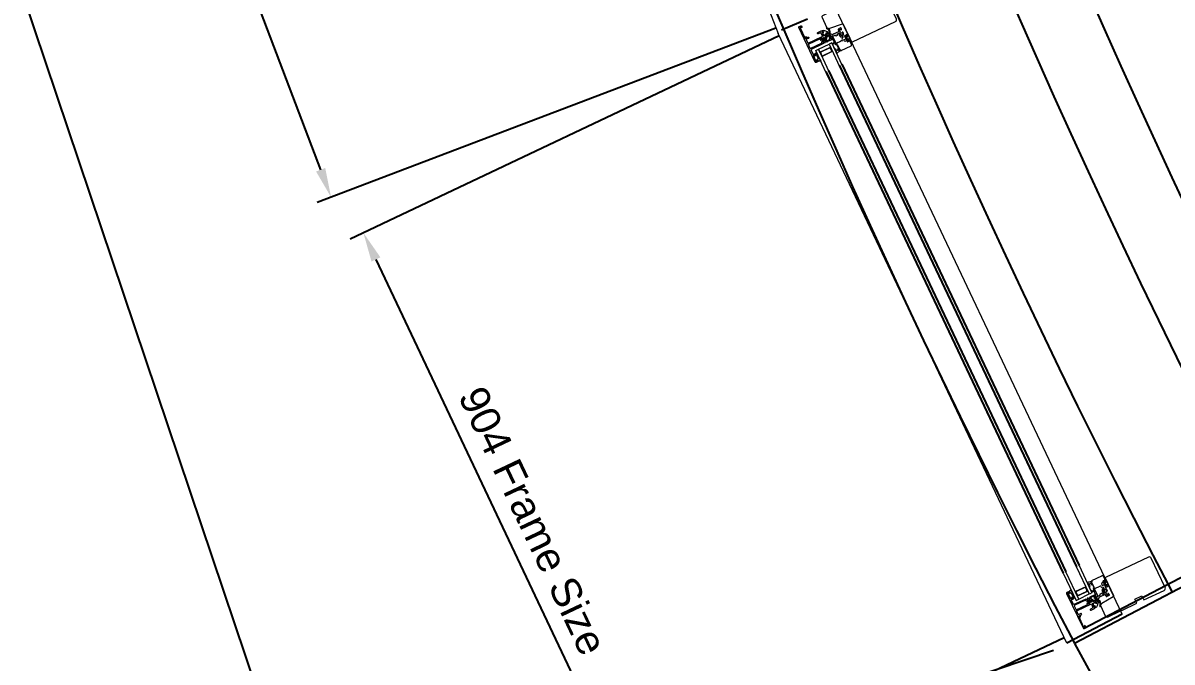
# Model space of a CAD drawing. Header units: inches. Extents: x 19267 to 40087, y 4081 to 15521.
# Drawn here: x 21843 to 23405, y 10945 to 11814 of the extents above; entities that cross this region are included whole.
import ezdxf

# ---------------------------------------------------------------- set-up
doc = ezdxf.new("R2010")
doc.units = ezdxf.units.IN
doc.header["$MEASUREMENT"] = 0
doc.linetypes.add('CENTERLINE', pattern=[30, 12, -1.5, 3, -1.5, 12])
doc.layers.get('DEFPOINTS').update_dxf_attribs({"color": 251})
doc.layers.add('20-TEXT', color=3, linetype='Continuous')
doc.layers.add('DWG', color=7, linetype='Continuous')
doc.layers.add('NEW_GF', color=7, linetype='Continuous', true_color=0xffffff)
for name, color, linetype, lineweight in [('VELFAC_ALU', 4, 'Continuous', 0), ('VELFAC_COMPOSITE', 4, 'Continuous', 0), ('VELFAC_GASKET', 5, 'Continuous', 0), ('VELFAC_GLAZING', 5, 'Continuous', 0), ('VELFAC_GLAZING_BEAD', 5, 'Continuous', 0), ('VELFAC_WOOD', 2, 'Continuous', 0)]:
    doc.layers.add(name, color=color, linetype=linetype, lineweight=lineweight)
doc.styles.get("Standard").update_dxf_attribs({"font": 'arial.ttf'})
doc.dimstyles.new('20-TEXT', dxfattribs={"dimscale": 20, "dimtxt": 2, "dimasz": 2, "dimexe": 1, "dimexo": 1.5, "dimgap": 1, "dimtad": 1, "dimdec": 0, "dimzin": 0, "dimdsep": 46, "dimtxsty": 'Standard', "dimcen": 0.09, "dimadec": 4, "dimazin": 0, "dimtfac": 1, "dimtdec": 0, "dimtofl": 0, "dimtmove": 0, "dimatfit": 3, "dimfxl": 1, "dimtolj": 1, "dimtzin": 0, "dimarcsym": 0})

# ---------------------------------------------------------------- blocks, each defined once
blk = doc.blocks.new('*D33')
at = {"layer": '20-TEXT', "color": 0, "lineweight": -2, "transparency": 16777216}
for p, q in [((22075.4, 14429.8), (21068.3, 14090.6)), ((22242.6, 10666.4), (21100, 14059.1)), ((23243.6, 10961.3), (22236.4, 10622.1))]:
    blk.add_line(p, q, dxfattribs=at)
at = {"layer": '20-TEXT', "color": 0, "transparency": 16777216}
for points in [[(21106.3, 14061.2), (21093.7, 14056.9), (21087.3, 14097)], [(22248.9, 10668.5), (22236.3, 10664.2), (22255.4, 10628.5)]]:
    blk.add_solid(points, dxfattribs=at)
at = {"layer": 'DEFPOINTS', "color": 0, "transparency": 16777216}
for p in [(22103.9, 14439.3), (21087.3, 14097), (23272, 10970.8)]:
    blk.add_point(p, dxfattribs=at)
at = {"layer": '20-TEXT', "color": 0, "transparency": 16777216, "insert": (21715.1, 12377.5), "char_height": 40, "attachment_point": 5, "rotation": 288.6124}
blk.add_mtext('\\A1;3660 Structural Opening', dxfattribs=at)
blk = doc.blocks.new('*D30')
at = {"layer": '20-TEXT', "color": 0, "lineweight": -2, "transparency": 16777216}
for p, q in [((22544.9, 12651.3), (21921.9, 12414.1)), ((21954.8, 12383.9), (22247.6, 11614.5)), ((22866.2, 11807.1), (22243.1, 11570))]:
    blk.add_line(p, q, dxfattribs=at)
at = {"layer": '20-TEXT', "color": 0, "transparency": 16777216}
for points in [[(21961, 12386.2), (21948.6, 12381.5), (21940.6, 12421.3)], [(22253.8, 11616.9), (22241.4, 11612.1), (22261.8, 11577.1)]]:
    blk.add_solid(points, dxfattribs=at)
at = {"layer": 'DEFPOINTS', "color": 0, "transparency": 16777216}
for p in [(22572.9, 12661.9), (22894.2, 11817.8), (22261.8, 11577.1)]:
    blk.add_point(p, dxfattribs=at)
at = {"layer": '20-TEXT', "color": 0, "transparency": 16777216, "insert": (22139.2, 12013.7), "char_height": 40, "attachment_point": 5, "rotation": 290.8353}
blk.add_mtext('\\A1;904 Frame Size', dxfattribs=at)
blk = doc.blocks.new('*D31')
at = {"layer": '20-TEXT', "color": 0, "lineweight": -2, "transparency": 16777216}
for p, q in [((22870.8, 11796.3), (22287.6, 11520.3)), ((22322.8, 11492.7), (22675.6, 10747.1)), ((23257.9, 10978.4), (22674.7, 10702.4))]:
    blk.add_line(p, q, dxfattribs=at)
at = {"layer": '20-TEXT', "color": 0, "transparency": 16777216}
for points in [[(22328.8, 11495.5), (22316.7, 11489.8), (22305.7, 11528.8)], [(22681.7, 10750), (22669.6, 10744.3), (22692.8, 10711)]]:
    blk.add_solid(points, dxfattribs=at)
at = {"layer": 'DEFPOINTS', "color": 0, "transparency": 16777216}
for p in [(22897.9, 11809.1), (23285, 10991.3), (22692.8, 10711)]:
    blk.add_point(p, dxfattribs=at)
at = {"layer": '20-TEXT', "color": 0, "transparency": 16777216, "insert": (22536, 11137.3), "char_height": 40, "attachment_point": 5, "rotation": 295.3283}
blk.add_mtext('\\A1;904 Frame Size', dxfattribs=at)

msp = doc.modelspace()

# ---------------------------------------------------------------- hatches: boundary and pattern name
at = {"layer": 'VELFAC_COMPOSITE'}
h = msp.add_hatch(color=8, dxfattribs=at)
h.paths.add_polyline_path([(22936.2, 11788.6, -0.520567), (22934.1, 11789.8), (22934.1, 11790.2, 0.520567), (22933.2, 11790.6), (22931.6, 11789.9, -0.131652), (22931.5, 11789.9), (22931.1, 11789.9, -0.414214), (22930.8, 11790.2), (22930.9, 11791.1, -0.414214), (22931.2, 11791.4), (22931.4, 11791.4, 1.69614), (22931.5, 11792.4), (22931.3, 11792.4, -0.414214), (22931, 11792.8), (22931.1, 11793.6, -0.414214), (22931.4, 11793.9), (22931.8, 11793.9, -0.131652), (22931.9, 11793.8), (22933.4, 11792.8, 0.57735), (22934.2, 11793.2), (22934.3, 11794.9, -0.267949), (22935.4, 11796.6), (22936.3, 11797, 0.267949), (22936.5, 11797.3, -0.267949), (22936.7, 11797.5), (22939.9, 11799, -0.176327), (22940.6, 11799.1), (22942.8, 11798.5, 0.176327), (22944.2, 11798.6), (22951.6, 11802.1, 0.414214), (22951.8, 11802.8), (22950.8, 11805, -0.414214), (22951, 11805.7), (22954.2, 11807.2, -0.414214), (22954.8, 11807), (22955.5, 11805.5, -0.342001), (22955.3, 11804.3, -0.490311), (22954.9, 11804.4), (22954.6, 11805.2, 0.414214), (22953.9, 11805.4), (22953, 11805, 0.414214), (22952.7, 11804.3), (22954.2, 11801.4, 0.198912), (22954.7, 11800.8), (22956.3, 11800.3, 0.668179), (22956.7, 11800.7), (22956.4, 11801.3, -0.490311), (22956.5, 11801.6, -0.342001), (22957.6, 11801), (22958.3, 11799.6, -0.414214), (22958.1, 11798.9), (22955.3, 11797.6, -0.198912), (22954.5, 11797.5), (22953.7, 11797.8, -0.198912), (22953.6, 11797.9), (22953.5, 11798.1, -0.414214), (22953.6, 11798.4), (22954.4, 11798.8, 0.668179), (22954.4, 11799.4), (22953.4, 11799.7, -0.148291), (22952.9, 11800.1, 0.357756), (22952.3, 11800.2), (22950, 11799.2, 0.414214), (22949.9, 11798.8), (22950.2, 11797.9, -0.414214), (22950.1, 11797.5), (22948.1, 11796.6, -0.349216), (22947.7, 11796.7), (22947, 11797.5, 0.349216), (22946.7, 11797.6), (22940.7, 11794.7, 0.414214), (22940.2, 11793.4), (22940.5, 11792.8, 0.414214), (22941.2, 11792.5), (22942.5, 11793.2, -0.414214), (22943.2, 11793), (22943.3, 11792.7, -0.414214), (22942.9, 11791.7)])
h.paths.add_polyline_path([(22939.3, 11792.5), (22939.1, 11792.9, -0.414214), (22940.1, 11795.9), (22940.7, 11796.1, 1), (22940.1, 11797.4), (22936.4, 11795.6, 0.267949), (22935.5, 11794.4), (22935.2, 11791), (22935.3, 11790.5, 0.520567), (22936.3, 11790), (22938.8, 11791.1, 0.414214)], flags=16)
h = msp.add_hatch(color=8, dxfattribs=at)
h.paths.add_polyline_path([(23293.4, 11034, 0.520567), (23293, 11031.5), (23293.3, 11031.3, -0.520567), (23293.1, 11030.3), (23291.5, 11029.5, 0.131652), (23291.4, 11029.4), (23291.2, 11029.1, 0.414214), (23291.2, 11028.7), (23292, 11028.2, 0.414214), (23292.4, 11028.3), (23292.5, 11028.4, -1.69614), (23293.3, 11027.8), (23293.3, 11027.7, 0.414214), (23293.3, 11027.3), (23294.1, 11026.8, 0.414214), (23294.5, 11026.8), (23294.7, 11027.1, 0.131652), (23294.7, 11027.3), (23294.9, 11029, -0.57735), (23295.7, 11029.4), (23297.1, 11028.4, 0.267949), (23299.1, 11028.3), (23300, 11028.7, -0.267949), (23300.3, 11028.7, 0.267949), (23300.6, 11028.6), (23303.8, 11030.2, 0.176327), (23304.3, 11030.6), (23305.3, 11032.8, -0.176327), (23306.2, 11033.7), (23313.6, 11037.2, -0.414214), (23314.3, 11037), (23315.3, 11034.7, 0.414214), (23316, 11034.5), (23319.2, 11036, 0.414214), (23319.4, 11036.7), (23318.7, 11038.1, 0.342001), (23317.6, 11038.7, 0.490311), (23317.5, 11038.4), (23317.9, 11037.6, -0.414214), (23317.6, 11036.9), (23316.7, 11036.5, -0.414214), (23316.1, 11036.7), (23314.7, 11039.7, -0.198912), (23314.6, 11040.5), (23315.2, 11042.1, -0.668179), (23315.7, 11042.1), (23316, 11041.5, 0.490311), (23316.3, 11041.4, 0.342001), (23316.6, 11042.6), (23315.9, 11044.1, 0.414214), (23315.2, 11044.3), (23312.4, 11043, 0.198912), (23311.9, 11042.4), (23311.6, 11041.6, 0.198912), (23311.6, 11041.4), (23311.7, 11041.2, 0.414214), (23312, 11041.1), (23312.9, 11041.5, -0.668179), (23313.3, 11041.1), (23312.9, 11040.1, 0.148291), (23312.9, 11039.5, -0.357756), (23312.6, 11039), (23310.3, 11037.9, -0.414214), (23309.9, 11038), (23309.5, 11038.8, 0.414214), (23309.1, 11039), (23307.1, 11038, 0.349216), (23306.9, 11037.7), (23307.1, 11036.6, -0.349216), (23307, 11036.3), (23301, 11033.5, -0.414214), (23299.7, 11034), (23299.4, 11034.6, -0.414214), (23299.6, 11035.3), (23301, 11035.9, 0.414214), (23301.2, 11036.6), (23301.1, 11036.8, 0.414214), (23300.1, 11037.1)])
h.paths.add_polyline_path([(23298.3, 11033.8), (23298.6, 11033.4, 0.414214), (23301.5, 11032.3), (23302.1, 11032.6, -1), (23302.7, 11031.3), (23299, 11029.6, -0.267949), (23297.5, 11029.7), (23294.7, 11031.6), (23294.3, 11032, -0.520567), (23294.5, 11033.1), (23297, 11034.3, -0.414214)], flags=16)

# ---------------------------------------------------------------- linework, layer by layer
at = {"color": 1, "linetype": 'CENTERLINE', "ltscale": 15}
for p, q in [((25827.7, 13063.2), (22874, 11804.1)), ((25827.7, 12317.7), (23284.2, 10990.8))]:
    msp.add_line(p, q, dxfattribs=at)
at = {"color": 4}
for p, q in [((23626, 11156), (23272, 10970.8)), ((23337, 11010.5), (23261.7, 10971.1))]:
    msp.add_line(p, q, dxfattribs=at)
at = {"color": 1, "ltscale": 30}
for centre, radius, start, end in [((33681.2, 16406.8), 11343.6, 189.6455, 207.5734), ((33655.9, 16397.9), 11416.8, 189.62284, 207.59324), ((33656.6, 16398.1), 11567.6, 189.62305, 207.59259), ((33644.9, 16395.2), 11705.5, 189.61836, 207.60653)]:
    msp.add_arc(centre, radius, start, end, dxfattribs=at)
at = {"layer": 'DWG', "ltscale": 5}
for p, q in [((22934.1, 11747.9), (23256.7, 11066.4)), ((22937.7, 11749.6), (23260.3, 11068.1)), ((22952.2, 11756.5), (23274.7, 11074.9)), ((22955.8, 11758.2), (23278.4, 11076.6))]:
    msp.add_line(p, q, dxfattribs=at)
at = {"layer": 'NEW_GF', "color": 4, "linetype": 'Continuous', "ltscale": 100}
msp.add_arc((32626.1, 16034.4), 10636.6, 208.42792, 214.29685, dxfattribs=at)
at = {"layer": 'VELFAC_ALU'}
for p, q in [((22543, 12656.3), (22869.3, 11799.6)), ((23337, 11010.5), (22947.6, 11833)), ((23261.7, 10971.1), (22869.3, 11799.6))]:
    msp.add_line(p, q, dxfattribs=at)
for points in [[(22930.2, 11785.7), (22914.3, 11778.1, 0.414214), (22914, 11777.5), (22916.8, 11771.6, 0.414214), (22917.5, 11771.4), (22919, 11772.1, -0.414214), (22919.4, 11771.9), (22919.9, 11770.8, -0.341999), (22919.7, 11769.6, -0.490314), (22919.3, 11769.7), (22919, 11770.5, 0.414214), (22918.7, 11770.6), (22917.5, 11770, 0.414214), (22917.3, 11769.4), (22920.7, 11762.1, 0.414214), (22921.4, 11761.9), (22922.6, 11762.4, 0.414214), (22922.7, 11762.7), (22922.3, 11763.5, -0.490314), (22922.4, 11763.8, -0.341999), (22923.5, 11763.2), (22924.1, 11762.1, -0.414214), (22923.9, 11761.7), (22921, 11760.3, -0.414214), (22919.7, 11760.8), (22897.4, 11807.8, -0.414214), (22897.9, 11809.1), (22900.2, 11810.2, -0.414214), (22900.8, 11810), (22901.5, 11808.6, -0.341999), (22901.2, 11807.4, -0.490314), (22900.9, 11807.5), (22900.2, 11808.9, 0.414214), (22900, 11809), (22899, 11808.5, 0.414214), (22898.9, 11808.3), (22906.1, 11793.1, 0.414214), (22906.3, 11793), (22907.3, 11793.5, 0.414214), (22907.4, 11793.7), (22906.8, 11795.1, -0.490314), (22906.9, 11795.4, -0.341999), (22908, 11794.9), (22908.2, 11794.4, 0.414214), (22908.9, 11794.2), (22909.9, 11794.7, -1), (22910.6, 11793.1), (22907.7, 11791.8, 0.414214), (22907.5, 11791.1), (22909.5, 11786.8, 0.414214), (22910.1, 11786.6), (22929.3, 11795.7, 0.414214), (22929.5, 11796.3), (22927.5, 11800.6, 0.414214), (22926.9, 11800.8), (22923.9, 11799.4, -1), (22923.2, 11801), (22927.8, 11803.1, -0.198912), (22927.9, 11803.1), (22930.1, 11802.4, -0.341999), (22930.8, 11801.3, -0.490314), (22930.5, 11801.2), (22929.3, 11801.6, 0.668179), (22929.1, 11801.3), (22931.2, 11796.8, 0.414214), (22931.5, 11796.7), (22936, 11798.8, 0.668179), (22936, 11799.2), (22934.7, 11799.7, -0.490314), (22934.6, 11800, -0.341999), (22935.7, 11800.4), (22938.6, 11799.3, -0.668179), (22938.6, 11798.4), (22934.3, 11796.4, 0.267949), (22933.8, 11795.6), (22933.6, 11793.1, -0.57735), (22933.2, 11792.9), (22931.6, 11794.1, 0.57735), (22931.1, 11793.9), (22930.8, 11789.5, 0.760346), (22931.3, 11789.3, -0.171785), (22931.4, 11789.4), (22933, 11789.8, 0.267949), (22933.1, 11789.9, -0.957292), (22933.5, 11789.8), (22933, 11786.9, -0.493145), (22932.7, 11786.7), (22931.9, 11787.1, -0.315299), (22931.8, 11787.3), (22931.8, 11787.4, 0.414214), (22931.6, 11787.6), (22930.6, 11787.7), (22930.5, 11786.1, -0.267949)], [(22910.7, 11785), (22926.1, 11792.3, -0.414214), (22926.3, 11792.2), (22927, 11790.8, 0.414214), (22927.4, 11790.7), (22927.5, 11790.7, 0.267949), (22927.7, 11791), (22927.8, 11792.9, -0.267949), (22928, 11793.2), (22929.1, 11793.7, -0.57735), (22929.4, 11793.5), (22929, 11788.5, -0.267949), (22928.9, 11788.4), (22928.5, 11788.2, 0.414214), (22928.4, 11787.8), (22928.8, 11786.9, -0.414214), (22928.7, 11786.6), (22913.3, 11779.4, -0.414214), (22913.1, 11779.5), (22910.6, 11784.7, -0.414214)], [(23287.3, 11031.1), (23271.4, 11023.6, -0.414214), (23270.7, 11023.8), (23268, 11029.7, -0.414214), (23268.2, 11030.3), (23269.7, 11031.1, 0.414214), (23269.9, 11031.5), (23269.3, 11032.6, 0.341999), (23268.3, 11033.1, 0.490314), (23268.1, 11032.8), (23268.5, 11032.1, -0.414214), (23268.4, 11031.8), (23267.2, 11031.3, -0.414214), (23266.5, 11031.5), (23263.1, 11038.7, -0.414214), (23263.4, 11039.4), (23264.5, 11039.9, -0.414214), (23264.8, 11039.9), (23265.2, 11039.1, 0.490314), (23265.5, 11039, 0.341999), (23265.7, 11040.2), (23265.2, 11041.3, 0.414214), (23264.8, 11041.5), (23261.9, 11040.1, 0.414214), (23261.4, 11038.8), (23283.7, 10991.8, 0.414214), (23285, 10991.3), (23287.3, 10992.4, 0.414214), (23287.5, 10993), (23286.9, 10994.4, 0.341999), (23285.8, 10994.9, 0.490314), (23285.6, 10994.7), (23286.3, 10993.2, -0.414214), (23286.2, 10993), (23285.2, 10992.5, -0.414214), (23285, 10992.6), (23277.8, 11007.8, -0.414214), (23277.9, 11008), (23278.9, 11008.5, -0.414214), (23279.1, 11008.4), (23279.8, 11007, 0.490314), (23280.1, 11006.9, 0.341999), (23280.4, 11008.1), (23280.2, 11008.6, -0.414214), (23280.4, 11009.2), (23281.4, 11009.7, 1), (23280.7, 11011.3), (23277.8, 11009.9, -0.414214), (23277.1, 11010.1), (23275.1, 11014.4, -0.414214), (23275.3, 11015), (23294.5, 11024.1, -0.414214), (23295.2, 11023.9), (23297.2, 11019.6, -0.414214), (23296.9, 11018.9), (23294, 11017.5, 1), (23294.7, 11016), (23299.3, 11018.2, 0.198912), (23299.4, 11018.3), (23300.2, 11020.5, 0.341999), (23299.8, 11021.7, 0.490314), (23299.5, 11021.6), (23299.1, 11020.3, -0.668179), (23298.7, 11020.3), (23296.6, 11024.8, -0.414214), (23296.7, 11025.1), (23301.2, 11027.3, -0.668179), (23301.5, 11027), (23301, 11025.7, 0.490314), (23301.2, 11025.4, 0.341999), (23302.2, 11026.1), (23303.2, 11028.9, 0.668179), (23302.5, 11029.5), (23298.2, 11027.5, -0.267949), (23297.2, 11027.6), (23295.2, 11029, 0.57735), (23294.9, 11028.9), (23294.7, 11026.9, -0.57735), (23294.2, 11026.6), (23290.6, 11029.1, -0.760346), (23290.8, 11029.7, 0.171785), (23290.9, 11029.7), (23292.3, 11030.7, -0.267949), (23292.5, 11030.7, 0.957292), (23292.6, 11031), (23290, 11032.5, 0.493145), (23289.7, 11032.4), (23289.5, 11031.5, 0.315299), (23289.6, 11031.3), (23289.7, 11031.3, -0.414214), (23289.7, 11031), (23289.1, 11030.2), (23287.8, 11031.1, 0.267949)], [(23274.4, 11016.5), (23289.8, 11023.7, 0.414214), (23289.9, 11024), (23289.3, 11025.4, -0.414214), (23289.4, 11025.8), (23289.5, 11025.8, -0.267949), (23289.8, 11025.8), (23291.4, 11024.7, 0.267949), (23291.7, 11024.7), (23292.8, 11025.2, 0.57735), (23292.9, 11025.5), (23288.8, 11028.4, 0.267949), (23288.6, 11028.4), (23288.2, 11028.2, -0.414214), (23287.8, 11028.4), (23287.4, 11029.3, 0.414214), (23287.1, 11029.4), (23271.8, 11022.1, 0.414214), (23271.7, 11021.8), (23274.2, 11016.6, 0.414214)]]:
    msp.add_lwpolyline(points, format="xyb", close=True, dxfattribs=at)
at = {"layer": 'VELFAC_COMPOSITE'}
for p, q in [((22954.2, 11807.2), (22951, 11805.7)), ((22955.5, 11805.5), (22954.8, 11807)), ((22930.9, 11791.1), (22930.8, 11790.2)), ((22931.1, 11793.6), (22931, 11792.8)), ((22931.4, 11791.4), (22931.2, 11791.4)), ((22931.3, 11792.4), (22931.5, 11792.4)), ((22931.8, 11793.9), (22931.4, 11793.9)), ((22931.6, 11789.9), (22933.2, 11790.6)), ((22933.4, 11792.8), (22931.9, 11793.8)), ((22934.1, 11790.2), (22934.1, 11789.8)), ((22934.3, 11794.9), (22934.2, 11793.2)), ((22935.2, 11791), (22935.5, 11794.4)), ((22935.3, 11790.5), (22935.2, 11791)), ((22936.3, 11797), (22935.4, 11796.6)), ((22936.2, 11788.6), (22942.9, 11791.7)), ((22938.8, 11791.1), (22936.3, 11790)), ((22936.4, 11795.6), (22940.1, 11797.4)), ((22939.9, 11799), (22936.7, 11797.5)), ((22939.1, 11792.9), (22939.3, 11792.5)), ((22940.7, 11796.1), (22940.1, 11795.9)), ((22940.5, 11792.8), (22940.2, 11793.4)), ((22942.8, 11798.5), (22940.6, 11799.1)), ((22940.7, 11794.7), (22946.7, 11797.6)), ((22942.5, 11793.2), (22941.2, 11792.5)), ((22943.3, 11792.7), (22943.2, 11793)), ((22951.6, 11802.1), (22944.2, 11798.6)), ((22947, 11797.5), (22947.7, 11796.7)), ((22948.1, 11796.6), (22950.1, 11797.5)), ((22950.2, 11797.9), (22949.9, 11798.8)), ((22950, 11799.2), (22952.3, 11800.2)), ((22950.8, 11805), (22951.8, 11802.8)), ((22954.2, 11801.4), (22952.7, 11804.3)), ((22953, 11805), (22953.9, 11805.4)), ((22953.4, 11799.7), (22954.4, 11799.4)), ((22953.5, 11798.1), (22953.6, 11797.9)), ((22954.4, 11798.8), (22953.6, 11798.4)), ((22953.7, 11797.8), (22954.5, 11797.5)), ((22954.6, 11805.2), (22954.9, 11804.4)), ((22956.3, 11800.3), (22954.7, 11800.8)), ((22955.3, 11797.6), (22958.1, 11798.9)), ((22956.4, 11801.3), (22956.7, 11800.7)), ((22958.3, 11799.6), (22957.6, 11801)), ((22931.1, 11789.9), (22931.5, 11789.9)), ((23311.6, 11041.6), (23311.9, 11042.4)), ((23311.7, 11041.2), (23311.6, 11041.4)), ((23312.9, 11041.5), (23312, 11041.1)), ((23312.4, 11043), (23315.2, 11044.3)), ((23312.9, 11040.1), (23313.3, 11041.1)), ((23315.2, 11042.1), (23314.6, 11040.5)), ((23316, 11041.5), (23315.7, 11042.1)), ((23315.9, 11044.1), (23316.6, 11042.6)), ((23291.2, 11029.1), (23291.4, 11029.4)), ((23292, 11028.2), (23291.2, 11028.7)), ((23291.5, 11029.5), (23293.1, 11030.3)), ((23292.5, 11028.4), (23292.4, 11028.3)), ((23293.3, 11031.3), (23293, 11031.5)), ((23293.3, 11027.7), (23293.3, 11027.8)), ((23294.1, 11026.8), (23293.3, 11027.3)), ((23293.4, 11034), (23300.1, 11037.1)), ((23294.3, 11032), (23294.7, 11031.6)), ((23297, 11034.3), (23294.5, 11033.1)), ((23294.7, 11027.1), (23294.5, 11026.8)), ((23294.7, 11031.6), (23297.5, 11029.7)), ((23294.9, 11029), (23294.7, 11027.3)), ((23297.1, 11028.4), (23295.7, 11029.4)), ((23298.6, 11033.4), (23298.3, 11033.8)), ((23299, 11029.6), (23302.7, 11031.3)), ((23300, 11028.7), (23299.1, 11028.3)), ((23299.4, 11034.6), (23299.7, 11034)), ((23301, 11035.9), (23299.6, 11035.3)), ((23303.8, 11030.2), (23300.6, 11028.6)), ((23301, 11033.5), (23307, 11036.3)), ((23301.1, 11036.8), (23301.2, 11036.6)), ((23302.1, 11032.6), (23301.5, 11032.3)), ((23305.3, 11032.8), (23304.3, 11030.6)), ((23313.6, 11037.2), (23306.2, 11033.7)), ((23307.1, 11036.6), (23306.9, 11037.7)), ((23307.1, 11038), (23309.1, 11039)), ((23309.5, 11038.8), (23309.9, 11038)), ((23310.3, 11037.9), (23312.6, 11039)), ((23315.3, 11034.7), (23314.3, 11037)), ((23314.7, 11039.7), (23316.1, 11036.7)), ((23319.2, 11036), (23316, 11034.5)), ((23316.7, 11036.5), (23317.6, 11036.9)), ((23317.9, 11037.6), (23317.5, 11038.4)), ((23318.7, 11038.1), (23319.4, 11036.7))]:
    msp.add_line(p, q, dxfattribs=at)
for centre, radius, start, end in [((22951.2, 11805.3), 0.5, 115.3261, 205.3261), ((22954.4, 11806.8), 0.5, 25.3261, 115.3261), ((22931.1, 11790.2), 0.3, 175.3261, 265.3261), ((22931.2, 11791.1), 0.3, 85.3261, 175.3261), ((22931.3, 11792.7), 0.3, 175.3261, 265.3261), ((22931.4, 11793.6), 0.3, 85.3261, 175.3261), ((22931.7, 11791.9), 0.6, 236.371, 114.2811), ((22931.8, 11793.6), 0.3, 55.3261, 85.3261), ((22933.5, 11790.1), 0.6, 5.3261, 115.3261), ((22933.7, 11793.2), 0.5, 235.3261, 355.3261), ((22936.3, 11794.8), 2, 115.3261, 175.3261), ((22936, 11790.6), 0.7, 185.3261, 295.3261), ((22937, 11794.3), 1.5, 115.3261, 175.3261), ((22936.2, 11797.3), 0.3, 295.3261, 355.3261), ((22936.8, 11797.2), 0.3, 115.3261, 175.3261), ((22941, 11793.9), 2.2, 115.3261, 205.3261), ((22938.4, 11792), 1, 295.3261, 25.3261), ((22940.3, 11798.1), 1, 75.3261, 115.3261), ((22940.4, 11796.8), 0.7, 295.3261, 115.3261), ((22941.1, 11793.8), 1, 115.3261, 205.3261), ((22941, 11793), 0.5, 205.3261, 295.3261), ((22942.7, 11792.7), 0.5, 25.3261, 115.3261), ((22943.3, 11800.4), 2, 255.3261, 295.3261), ((22942.6, 11792.4), 0.75, 295.3261, 25.3261), ((22946.8, 11797.3), 0.3, 38.3261, 115.3261), ((22947.9, 11796.8), 0.3, 218.3261, 295.3261), ((22950.1, 11798.9), 0.3, 115.3261, 205.3261), ((22950, 11797.8), 0.3, 295.3261, 25.3261), ((22951.4, 11802.6), 0.5, 295.3261, 25.3261), ((22952.5, 11799.8), 0.5, 36.5861, 115.3261), ((22953.2, 11804.5), 0.5, 115.3261, 205.3261), ((22953.7, 11800.7), 1, 216.5861, 250.3261), ((22953.6, 11798.2), 0.2, 115.3261, 205.3261), ((22953.7, 11798), 0.2, 205.3261, 250.3261), ((22954.1, 11805), 0.5, 25.3261, 115.3261), ((22955.1, 11801.8), 1, 205.3261, 250.3261), ((22954.3, 11799.1), 0.3, 295.3261, 70.3261), ((22954.9, 11798.5), 1, 250.3261, 295.3261), ((22955.1, 11804.5), 0.2, 205.3261, 309.803), ((22954.6, 11805.1), 1, 309.803, 25.3261), ((22956.4, 11800.6), 0.3, 250.3261, 25.3261), ((22956.6, 11801.4), 0.2, 100.8491, 205.3261), ((22956.7, 11800.6), 1, 25.3261, 100.8491), ((22957.9, 11799.3), 0.5, 295.3261, 25.3261), ((22931.5, 11790.2), 0.3, 265.3261, 295.3261), ((22935.6, 11789.9), 1.5, 185.3261, 295.3261), ((23311.8, 11041.5), 0.2, 160.3261, 205.3261), ((23311.9, 11041.3), 0.2, 205.3261, 295.3261), ((23312.9, 11042.1), 1, 115.3261, 160.3261), ((23313, 11041.2), 0.3, 340.3261, 115.3261), ((23315.6, 11040.1), 1, 160.3261, 205.3261), ((23315.5, 11043.9), 0.5, 25.3261, 115.3261), ((23315.5, 11042), 0.3, 25.3261, 160.3261), ((23316.2, 11041.6), 0.2, 205.3261, 309.803), ((23315.7, 11042.2), 1, 309.803, 25.3261), ((23291.4, 11029), 0.3, 145.3261, 235.3261), ((23291.6, 11029.3), 0.3, 115.3261, 145.3261), ((23292.1, 11028.5), 0.3, 235.3261, 325.3261), ((23294, 11032.6), 1.5, 115.3261, 225.3261), ((23293.1, 11028.4), 0.6, 296.371, 174.2811), ((23292.8, 11030.8), 0.6, 295.3261, 45.3261), ((23293.5, 11027.5), 0.3, 145.3261, 235.3261), ((23294.8, 11032.5), 0.7, 115.3261, 225.3261), ((23294.2, 11027), 0.3, 235.3261, 325.3261), ((23294.4, 11027.3), 0.3, 325.3261, 355.3261), ((23295.4, 11029), 0.5, 55.3261, 175.3261), ((23297.4, 11033.4), 1, 25.3261, 115.3261), ((23298.2, 11030.1), 2, 235.3261, 295.3261), ((23298.3, 11030.9), 1.5, 235.3261, 295.3261), ((23300.6, 11034.3), 2.2, 205.3261, 295.3261), ((23299.8, 11034.8), 0.5, 115.3261, 205.3261), ((23300.6, 11034.4), 1, 205.3261, 295.3261), ((23300.1, 11028.4), 0.3, 55.3261, 115.3261), ((23300.4, 11036.5), 0.75, 25.3261, 115.3261), ((23300.5, 11028.9), 0.3, 235.3261, 295.3261), ((23300.8, 11036.3), 0.5, 295.3261, 25.3261), ((23302.4, 11032), 0.7, 295.3261, 115.3261), ((23303.4, 11031.1), 1, 295.3261, 335.3261), ((23307.1, 11031.9), 2, 115.3261, 155.3261), ((23307.2, 11037.7), 0.3, 115.3261, 192.3261), ((23306.9, 11036.6), 0.3, 295.3261, 12.3261), ((23309.3, 11038.7), 0.3, 25.3261, 115.3261), ((23310.2, 11038.2), 0.3, 205.3261, 295.3261), ((23312.4, 11039.4), 0.5, 295.3261, 14.066), ((23313.8, 11039.8), 1, 160.3261, 194.066), ((23313.8, 11036.8), 0.5, 25.3261, 115.3261), ((23315.8, 11034.9), 0.5, 205.3261, 295.3261), ((23316.5, 11036.9), 0.5, 205.3261, 295.3261), ((23317.7, 11038.5), 0.2, 100.8491, 205.3261), ((23317.8, 11037.7), 1, 25.3261, 100.8491), ((23317.4, 11037.4), 0.5, 295.3261, 25.3261), ((23319, 11036.4), 0.5, 295.3261, 25.3261)]:
    msp.add_arc(centre, radius, start, end, dxfattribs=at)
at = {"layer": 'VELFAC_GASKET'}
for p, q in [((22934.9, 11806.7), (22936.7, 11805.8)), ((22937.2, 11806.4), (22935.1, 11807.3)), ((22928.9, 11803.2), (22928.9, 11803.1)), ((22930.7, 11803.9), (22929.1, 11803.3)), ((22929.1, 11802.8), (22931.2, 11802.3)), ((22931.2, 11802.3), (22930.2, 11799.7)), ((22932.7, 11803.5), (22930.7, 11803.9)), ((22930.8, 11798.4), (22932.7, 11797.8)), ((22938.7, 11801), (22932.7, 11803.5)), ((22934, 11798.4), (22934.9, 11801)), ((22934.9, 11801), (22939.7, 11798.9)), ((22959.6, 11789.2), (22958.7, 11790.9)), ((22959, 11791.6), (22960.3, 11792.2)), ((22960.5, 11795), (22960.1, 11795.9)), ((22960.3, 11792.2), (22961.5, 11792.8)), ((22961.7, 11796.1), (22960.5, 11795)), ((22961.7, 11796.1), (22960.5, 11795)), ((22962.6, 11790.1), (22961.6, 11789.6)), ((22962.4, 11795.4), (22962, 11795)), ((22962.4, 11795.4), (22962, 11795)), ((22963, 11796.1), (22962.4, 11795.4)), ((22963, 11796.1), (22962.4, 11795.4)), ((22962.4, 11794), (22963.7, 11791.3)), ((22962.4, 11794), (22963.7, 11791.3)), ((22963.1, 11794.5), (22963.5, 11795.8)), ((22963.1, 11794.5), (22963.5, 11795.8)), ((22963.7, 11791.3), (22964.5, 11791.5)), ((22963.7, 11791.3), (22964.5, 11791.5)), ((22964.8, 11792.1), (22964.1, 11792.2)), ((22964.8, 11792.1), (22964.1, 11792.2)), ((22964.5, 11791.5), (22964.8, 11791.6)), ((22964.5, 11791.5), (22964.8, 11791.6)), ((22965, 11797.2), (22966.7, 11793.7)), ((22965, 11792.7), (22965.5, 11792.6)), ((22944.2, 11786.6), (22943.6, 11784.1)), ((22943.7, 11783.8), (22945.6, 11779.8)), ((22948.4, 11785.4), (22945.3, 11787)), ((22945.9, 11779.5), (22947.7, 11778.9)), ((22951.4, 11780.3), (22948.7, 11785.2)), ((22951.7, 11776.8), (22950.5, 11778.7)), ((22950.8, 11779.5), (22951.1, 11779.5)), ((22953.3, 11777.3), (22952.5, 11776.8)), ((22952.7, 11775.6), (22953.7, 11776.4)), ((22953.7, 11777.1), (22953.6, 11777.2)), ((22961.6, 11789.6), (22960.2, 11788.9)), ((22963.3, 11789), (22963, 11789.6)), ((22965.5, 11789.5), (22963.5, 11788.9)), ((22920.2, 11763.4), (22917.9, 11768.3)), ((22918.2, 11768.9), (22919.8, 11769.7)), ((22920.1, 11770.5), (22919.4, 11771.9)), ((22920, 11772.7), (22921.6, 11772.6)), ((22920.5, 11772.7), (22921.4, 11770.7)), ((22922.5, 11763.9), (22920.9, 11763.1)), ((22922, 11770.9), (22921.4, 11770.7)), ((22921.4, 11770.7), (22923.3, 11766.7)), ((22921.8, 11770.5), (22922.1, 11770.8)), ((22923, 11769.6), (22921.9, 11769.9)), ((22922.8, 11771.8), (22923.5, 11770.3)), ((22924.1, 11761.9), (22923.3, 11763.6)), ((22923.6, 11766.3), (22924.3, 11766.2)), ((22925.8, 11765.4), (22927.4, 11762.1)), ((23265.1, 11041.5), (23265.9, 11039.8)), ((23268.9, 11040.6), (23267.3, 11043.8)), ((23292.5, 11047.2), (23293.2, 11049)), ((23294.4, 11042.7), (23292.5, 11046.7)), ((23293.8, 11054.9), (23295.1, 11055.2)), ((23294.1, 11053.3), (23294.8, 11051.3)), ((23295.5, 11054.3), (23294.6, 11054)), ((23296.9, 11041.4), (23294.6, 11042.5)), ((23295.6, 11054.7), (23295.7, 11054.6)), ((23295.6, 11051), (23295.8, 11051.2)), ((23296.6, 11050.9), (23298.7, 11045.8)), ((23298.7, 11045.4), (23298, 11042)), ((23308.7, 11051.6), (23309.5, 11049.9)), ((23310.3, 11052.9), (23308.9, 11052.3)), ((23310.1, 11049.6), (23311.5, 11050.3)), ((23311.3, 11053.4), (23310.3, 11052.9)), ((23310.9, 11054.6), (23311.2, 11054)), ((23312.7, 11056), (23311, 11054.8)), ((23311.5, 11050.3), (23312.7, 11050.8)), ((23312.9, 11053.4), (23313.6, 11053.9)), ((23312.9, 11053.4), (23313.6, 11053.9)), ((23314.2, 11050.7), (23312.9, 11053.4)), ((23314.2, 11050.7), (23312.9, 11053.4)), ((23313.6, 11053.9), (23313.8, 11054.1)), ((23313.6, 11053.9), (23313.8, 11054.1)), ((23315.4, 11048.9), (23313.7, 11048.7)), ((23315.4, 11048.9), (23313.7, 11048.7)), ((23313.7, 11048.7), (23314.2, 11047.8)), ((23314.2, 11053.7), (23313.9, 11053.2)), ((23314.2, 11053.7), (23313.9, 11053.2)), ((23315.3, 11049.8), (23314.7, 11049.8)), ((23315.3, 11049.8), (23314.7, 11049.8)), ((23314.9, 11053.6), (23315.1, 11054)), ((23315, 11051), (23316.3, 11050.5)), ((23315, 11051), (23316.3, 11050.5)), ((23316.2, 11049.9), (23315.3, 11049.8)), ((23316.2, 11049.9), (23315.3, 11049.8)), ((23318.3, 11050.7), (23316.6, 11054.3)), ((23263.8, 11037.6), (23266.1, 11032.7)), ((23265.6, 11039), (23264, 11038.2)), ((23266.8, 11032.4), (23268.4, 11033.2)), ((23268.2, 11038.3), (23268.6, 11038.9)), ((23270.2, 11033.9), (23268.3, 11037.8)), ((23269.2, 11032.9), (23269.8, 11031.5)), ((23270.3, 11035.7), (23269.9, 11034.8)), ((23270.7, 11034.1), (23270.2, 11033.9)), ((23271.1, 11031.8), (23270.2, 11033.9)), ((23270.3, 11034.2), (23270.7, 11034.3)), ((23270.9, 11031.4), (23271.8, 11032.7)), ((23271.9, 11034.2), (23271.2, 11035.7)), ((23297.6, 11023.5), (23298.3, 11025.4)), ((23299.6, 11026), (23302.2, 11025.1)), ((23302.2, 11025.1), (23303.6, 11030.1)), ((23304.6, 11028), (23302.8, 11021.8)), ((23300.8, 11021.3), (23298.2, 11022.2)), ((23299.8, 11019.4), (23300.8, 11021.3)), ((23300, 11019), (23300, 11019)), ((23301.8, 11019.9), (23300.3, 11019.1)), ((23302.8, 11021.8), (23301.8, 11019.9)), ((23306.6, 11021.4), (23307, 11023.4)), ((23307.8, 11023.4), (23307.1, 11021.2))]:
    msp.add_line(p, q, dxfattribs=at)
for centre in [(22949.9, 11777), (23293.1, 11051.9)]:
    msp.add_circle(centre, 0.196, dxfattribs=at)
for centre, radius, start, end in [((22935, 11807), 0.3, 67.0229, 247.0229), ((22934.7, 11801.8), 4.5, 353.2996, 63.0229), ((22935.3, 11801.7), 5, 351.2954, 67.7914), ((22929.2, 11803.1), 0.3, 110.3261, 160.3261), ((22929.2, 11803), 0.3, 160.3261, 250.3261), ((22931.2, 11799.4), 1, 160.3261, 250.3261), ((22933, 11798.7), 1, 250.3261, 340.3261), ((22938.8, 11801.3), 0.3, 247.0229, 353.2996), ((22930.4, 11802.5), 10, 339.1719, 351.2954), ((22959.2, 11791.1), 0.5, 115.3261, 205.3261), ((22960.4, 11796), 0.375, 154.3454, 205.5419), ((22963.2, 11794.5), 3.54, 75.8938, 150.8294), ((22954.9, 11790.5), 7.16, 20.3321, 38.433), ((22961.4, 11792.9), 0.2, 295.3261, 22.0361), ((22962.1, 11795.8), 0.462, 312.1921, 133.9826), ((22962.1, 11795.8), 0.462, 312.1921, 133.9826), ((22962.2, 11794.8), 0.3, 136.0181, 217.4112), ((22962.2, 11794.8), 0.3, 136.0181, 217.4112), ((22956.7, 11790.6), 6.64, 30.9339, 37.4112), ((22956.7, 11790.6), 6.64, 30.9339, 37.4112), ((22962.8, 11789.8), 0.327, 326.7272, 117.6929), ((22964.5, 11793.7), 1.59, 152.5964, 253.1885), ((22964.5, 11793.7), 1.59, 152.5964, 253.1885), ((22963.2, 11795.9), 0.3, 334.8401, 135.3261), ((22963.2, 11795.9), 0.3, 334.8401, 135.3261), ((22961.8, 11794), 4.59, 285.2785, 312.4073), ((22961.8, 11794), 4.59, 285.2785, 312.4073), ((22963.3, 11795.9), 2.14, 35.7531, 68.9229), ((22964.6, 11791), 0.5, 312.4073, 100.3261), ((22964.6, 11791), 0.5, 312.4073, 100.3261), ((22964.7, 11791.8), 0.3, 280.3261, 84.6095), ((22964.7, 11791.8), 0.3, 280.3261, 84.6095), ((22965.5, 11793.8), 1.16, 268.5467, 354.1143), ((22965.1, 11791), 1.6, 285.1846, 75.8049), ((22944.1, 11784), 0.5, 167.2937, 205.3261), ((22945.1, 11786), 1.05, 75.0692, 148.4927), ((22946.2, 11780.2), 0.799, 214.6845, 246.4776), ((22947.5, 11778.4), 0.5, 12.8973, 71.2087), ((22921.7, 11772.5), 27, 1.9918, 12.8973), ((22948.3, 11784.9), 0.5, 28.3037, 74.7656), ((22962, 11761.1), 17.2, 122.7234, 137.6176), ((22951, 11779), 0.5, 106.5197, 211.8123), ((22951, 11780), 0.5, 286.5197, 28.3037), ((22952.1, 11777.2), 0.535, 220.6477, 313.6283), ((22953.5, 11777.1), 0.221, 42.3376, 133.4018), ((22953.3, 11776.8), 0.562, 320.1926, 44.7335), ((22960, 11789.4), 0.5, 205.3261, 295.3261), ((22963.5, 11789.1), 0.167, 205.3261, 285.1846), ((22918.4, 11768.5), 0.5, 115.3261, 205.3261), ((22920, 11772.2), 0.6, 85.3261, 205.3261), ((22919.5, 11770.2), 0.6, 295.3261, 22.6021), ((22920.7, 11763.6), 0.5, 205.3261, 295.3261), ((22921.4, 11771.1), 1.5, 25.3261, 85.3261), ((22922, 11770.2), 0.382, 125.288, 254.2222), ((22922, 11770.8), 0.1, 310.3261, 115.3261), ((22922.8, 11763.4), 0.6, 25.3261, 115.3261), ((22920.6, 11766.1), 3.2, 318.1021, 3.837), ((22923, 11770.1), 0.5, 259.2603, 25.3261), ((22924.2, 11767.1), 1, 205.3261, 234.8352), ((22924.3, 11762), 0.2, 205.3261, 297.1958), ((22924.1, 11764), 2.22, 37.7448, 84.2444), ((22925.8, 11755.3), 6.73, 79.3241, 102.2954), ((22927.2, 11762.1), 0.2, 244.4236, 25.3261), ((22950, 11773.5), 1.29, 182.0521, 212.1663), ((22949.1, 11772.9), 0.235, 212.1919, 315.0683), ((23313.6, 11054.7), 1.6, 334.8473, 125.4675), ((23265.3, 11041.6), 0.2, 113.4563, 205.3261), ((23261.1, 11047), 6.73, 308.3568, 331.3281), ((23267.2, 11043.8), 0.2, 25.3261, 166.2285), ((23266.7, 11040.1), 2.22, 326.4077, 12.9073), ((23289.4, 11053.8), 0.235, 95.5839, 198.4603), ((23290.4, 11054.1), 1.29, 198.4858, 228.6001), ((23288.5, 11071.2), 17.2, 273.0346, 287.9288), ((23271.8, 11032.9), 27, 37.7549, 48.6604), ((23293.3, 11047), 0.799, 164.1745, 195.9676), ((23292.7, 11049.1), 0.5, 339.4434, 37.7549), ((23294.7, 11053.4), 0.535, 97.0239, 190.0044), ((23294.9, 11042.9), 0.5, 205.3261, 243.3585), ((23295.3, 11051.4), 0.5, 198.8399, 304.1324), ((23295.1, 11054.6), 0.562, 5.9186, 90.4596), ((23295.5, 11054.5), 0.221, 277.2504, 8.3145), ((23296.1, 11050.8), 0.5, 22.3484, 124.1324), ((23297, 11042.4), 1.05, 262.1594, 335.583), ((23298.2, 11045.6), 0.5, 335.8865, 22.3484), ((23309.1, 11051.8), 0.5, 115.3261, 205.3261), ((23309.9, 11050.1), 0.5, 205.3261, 295.3261), ((23311.1, 11054.7), 0.167, 125.4675, 205.3261), ((23313.8, 11050.3), 4.59, 98.2448, 125.3737), ((23313.8, 11050.3), 4.59, 98.2448, 125.3737), ((23311.2, 11053.7), 0.327, 292.9592, 83.9249), ((23312.7, 11050.7), 0.2, 28.616, 115.3261), ((23306.7, 11047.1), 7.16, 12.2191, 30.3201), ((23313.3, 11054.3), 0.5, 310.3261, 98.2448), ((23313.3, 11054.3), 0.5, 310.3261, 98.2448), ((23315.3, 11052.5), 1.59, 157.4636, 258.0558), ((23315.3, 11052.5), 1.59, 157.4636, 258.0558), ((23314, 11053.9), 0.3, 326.0427, 130.3261), ((23314, 11053.9), 0.3, 326.0427, 130.3261), ((23307.9, 11048.5), 6.64, 13.2409, 19.7182), ((23307.9, 11048.5), 6.64, 13.2409, 19.7182), ((23314.5, 11047.9), 0.375, 205.1102, 256.3067), ((23314.7, 11050.1), 0.3, 193.2409, 274.6341), ((23314.7, 11050.1), 0.3, 193.2409, 274.6341), ((23315, 11051), 3.54, 259.8227, 334.7584), ((23316, 11053.3), 1.16, 56.5379, 142.1054), ((23315.3, 11049.4), 0.462, 276.6696, 98.46), ((23315.3, 11049.4), 0.462, 276.6696, 98.46), ((23316.2, 11050.2), 0.3, 275.3261, 75.8121), ((23316.2, 11050.2), 0.3, 275.3261, 75.8121), ((23316.2, 11050.2), 2.14, 341.7292, 14.899), ((23264.2, 11037.8), 0.5, 115.3261, 205.3261), ((23265.4, 11039.5), 0.6, 295.3261, 25.3261), ((23266.1, 11036.1), 3.2, 46.8151, 92.55), ((23266.5, 11032.9), 0.5, 205.3261, 295.3261), ((23269.2, 11038.3), 1, 175.8169, 205.3261), ((23268.6, 11032.7), 0.6, 28.05, 115.3261), ((23270.2, 11034.6), 0.382, 156.4299, 285.3641), ((23270.4, 11031.8), 0.6, 205.3261, 325.3261), ((23270.7, 11035.5), 0.5, 25.3261, 151.3918), ((23270.7, 11034.2), 0.1, 295.3261, 100.3261), ((23270.5, 11033.6), 1.5, 325.3261, 25.3261), ((23299.2, 11025.1), 1, 70.3261, 160.3261), ((23300.5, 11020.6), 10, 59.3567, 71.4802), ((23304.9, 11027.9), 0.3, 57.3526, 163.6292), ((23302.6, 11024.4), 4.5, 347.6292, 57.3526), ((23303, 11024.9), 5, 342.8608, 59.3567), ((23298.6, 11023.2), 1, 160.3261, 250.3261), ((23300.1, 11019.3), 0.3, 160.3261, 250.3261), ((23300.1, 11019.3), 0.3, 250.3261, 300.3261), ((23306.8, 11021.3), 0.3, 163.6292, 343.6292)]:
    msp.add_arc(centre, radius, start, end, dxfattribs=at)
at = {"layer": 'VELFAC_GLAZING', "linetype": 'Continuous'}
for p, q in [((22920.5, 11776.7), (22924.1, 11778.4)), ((22938, 11739.6), (22920.5, 11776.7)), ((22924.1, 11778.3), (22938.6, 11785.1)), ((22924.1, 11778.4), (22941.6, 11741.3)), ((22926.6, 11773.1), (22924.1, 11778.3)), ((22926.9, 11773.2), (22927.5, 11775)), ((22927.5, 11775), (22926.9, 11773.2)), ((22927.3, 11773.2), (22927.9, 11774.7)), ((22927.5, 11775), (22939, 11780.4)), ((22939, 11780.4), (22927.5, 11775)), ((22927.9, 11774.7), (22939, 11780)), ((22943, 11775.1), (22929.1, 11768.5)), ((22942.5, 11775.3), (22929.3, 11769)), ((22942.2, 11786.9), (22938.6, 11785.2)), ((22938.6, 11785.2), (22956.1, 11748.2)), ((22938.6, 11785.1), (22941.1, 11779.9)), ((22939, 11780.4), (22940.8, 11779.8)), ((22940.8, 11779.8), (22939, 11780.4)), ((22939, 11780), (22940.5, 11779.5)), ((22940.5, 11779.5), (22942.5, 11775.3)), ((22941.1, 11779.9), (22940.8, 11779.8)), ((22940.8, 11779.8), (22943, 11775.1)), ((22959.7, 11749.9), (22942.2, 11786.9)), ((22926.9, 11773.2), (22926.6, 11773.1)), ((22929.1, 11768.5), (22926.9, 11773.2)), ((22929.3, 11769), (22927.3, 11773.2)), ((23292.3, 11037.9), (23274.7, 11074.9)), ((23278.4, 11076.6), (23295.9, 11039.6)), ((23256.7, 11066.4), (23274.2, 11029.3)), ((23277.8, 11031), (23260.3, 11068.1)), ((23287.3, 11047.8), (23273.3, 11041.2)), ((23273.3, 11041.2), (23275.6, 11036.5)), ((23287.1, 11047.2), (23273.9, 11041)), ((23273.9, 11041), (23275.9, 11036.8)), ((23277.4, 11036.2), (23288.5, 11041.5)), ((23277.4, 11035.8), (23288.8, 11041.2)), ((23288.8, 11041.2), (23277.4, 11035.8)), ((23289.1, 11043), (23287.1, 11047.2)), ((23289.5, 11043.1), (23287.3, 11047.8)), ((23288.5, 11041.5), (23289.1, 11043)), ((23288.8, 11041.2), (23289.5, 11043.1)), ((23289.5, 11043.1), (23288.8, 11041.2)), ((23289.8, 11043.2), (23289.5, 11043.1)), ((23292.2, 11038), (23289.8, 11043.2)), ((23274.2, 11029.3), (23277.8, 11031)), ((23275.6, 11036.5), (23275.3, 11036.3)), ((23275.3, 11036.3), (23277.8, 11031.1)), ((23275.6, 11036.5), (23277.4, 11035.8)), ((23277.4, 11035.8), (23275.6, 11036.5)), ((23275.9, 11036.8), (23277.4, 11036.2)), ((23277.8, 11031.1), (23292.2, 11038)), ((23295.9, 11039.6), (23292.3, 11037.9))]:
    msp.add_line(p, q, dxfattribs=at)
at = {"layer": 'VELFAC_GLAZING_BEAD'}
for p, q in [((22940.5, 11793.9), (22940.7, 11793.6)), ((22943.4, 11796), (22940.7, 11794.5)), ((22942, 11793.2), (22942.4, 11793.4)), ((22943.1, 11793.1), (22946.6, 11785.7)), ((22948, 11786.4), (22943.4, 11796)), ((22951.7, 11799), (22953.2, 11796)), ((22953.3, 11799.1), (22953.1, 11799.6)), ((22954.5, 11796.6), (22953.3, 11799.1)), ((22956.7, 11797.1), (22955.2, 11796.4)), ((22955.8, 11795), (22956.9, 11795.6)), ((22956.3, 11791.1), (22956.6, 11790.4)), ((22957.6, 11798.7), (22957.2, 11798.5)), ((22957.6, 11795.3), (22957.7, 11795.1)), ((22959.2, 11796.6), (22958.3, 11798.4)), ((22961.3, 11793.3), (22960, 11796.1)), ((22963.5, 11788.7), (22961.3, 11793.3)), ((22951.1, 11787.3), (22948.6, 11786.1)), ((22950, 11784.5), (22952.6, 11778.9)), ((22950.4, 11778.8), (22951.2, 11777.7)), ((22952.2, 11778.5), (22950.8, 11779.3)), ((22952.5, 11788), (22951.1, 11787.3)), ((22953.2, 11788.3), (22952.5, 11788)), ((22953.1, 11777.2), (22953.8, 11777.5)), ((22955.6, 11789.6), (22953.3, 11788.5)), ((22954.1, 11777.4), (22954.3, 11776.7)), ((22955, 11776.4), (22968.5, 11782.8)), ((22956.3, 11789.8), (22955.9, 11789.5)), ((22965.9, 11789.3), (22964.1, 11788.5)), ((22969.2, 11784.8), (22967.3, 11788.9)), ((23295.9, 11056.2), (23309.4, 11062.5)), ((23312.8, 11056.4), (23311, 11055.6)), ((23311.4, 11061.8), (23313.3, 11057.8)), ((23294.9, 11051.1), (23294.5, 11052.4)), ((23295.3, 11054.2), (23296, 11054.6)), ((23295.8, 11052.7), (23295.5, 11051.1)), ((23296.1, 11054.9), (23295.7, 11055.4)), ((23299, 11047.1), (23296.3, 11052.7)), ((23301.3, 11036.4), (23297.8, 11043.8)), ((23299.1, 11044.4), (23303.7, 11034.8)), ((23301.8, 11046.3), (23299.4, 11045.1)), ((23303.3, 11046.9), (23301.8, 11046.3)), ((23303.9, 11047.2), (23303.3, 11046.9)), ((23306.5, 11048.3), (23304.2, 11047.1)), ((23307.1, 11048.7), (23306.6, 11048.5)), ((23308, 11047.9), (23307.7, 11048.5)), ((23311.3, 11039.3), (23309.9, 11042.3)), ((23310.8, 11054.9), (23312.9, 11050.4)), ((23310.8, 11045), (23311.9, 11045.5)), ((23311.2, 11043), (23312.4, 11040.5)), ((23313, 11044.4), (23311.5, 11043.6)), ((23312.1, 11046.2), (23312, 11046.4)), ((23312.4, 11040.5), (23312.6, 11040)), ((23312.9, 11050.4), (23314.3, 11047.6)), ((23314.2, 11046.6), (23315, 11044.8)), ((23314.8, 11044.1), (23314.3, 11043.9)), ((23300.3, 11033.9), (23300.1, 11034.2)), ((23300.6, 11035.5), (23301.1, 11035.7)), ((23303.7, 11034.8), (23300.9, 11033.6))]:
    msp.add_line(p, q, dxfattribs=at)
for centre, radius, start, end in [((22941, 11794.1), 0.5, 121.3261, 205.3261), ((22941.6, 11794.1), 1, 205.3261, 295.3261), ((22942.7, 11792.9), 0.5, 25.3261, 115.3261), ((22952.4, 11799.3), 0.751, 25.3261, 202.4356), ((22955, 11796.9), 2, 205.3261, 295.3261), ((22955, 11796.9), 0.5, 205.3261, 295.3261), ((22958.5, 11792.1), 2.5, 115.3261, 205.3261), ((22956.1, 11790.2), 0.5, 295.3261, 25.3261), ((22956.5, 11797.6), 0.5, 295.3261, 25.3261), ((22957.4, 11798), 0.5, 115.3261, 205.3261), ((22957.1, 11795.1), 0.5, 25.3261, 115.3261), ((22957.2, 11794.8), 0.5, 295.3261, 25.3261), ((22957.9, 11798.2), 0.5, 25.3261, 115.3261), ((22959.6, 11796.8), 0.5, 205.3261, 265.3261), ((22959.5, 11795.8), 0.5, 25.3261, 85.3261), ((22948.4, 11786.6), 2, 205.3261, 295.3261), ((22948.4, 11786.6), 0.5, 205.3261, 295.3261), ((22949.5, 11784.3), 0.5, 25.3261, 115.3261), ((22950.7, 11779), 0.3, 61.4596, 213.3261), ((22952.4, 11778.5), 1.5, 213.3261, 295.3261), ((22952.3, 11778.8), 0.3, 241.4596, 25.3261), ((22953.3, 11788.3), 0.2, 115.3261, 205.3261), ((22953.9, 11777.3), 0.2, 15.3261, 115.3261), ((22954.8, 11776.8), 0.5, 195.3261, 295.3261), ((22955.7, 11789.5), 0.2, 25.3261, 115.3261), ((22963.9, 11788.9), 0.5, 205.3261, 295.3261), ((22966.4, 11788.4), 1, 25.3261, 115.3261), ((22967.8, 11784.1), 1.5, 295.3261, 25.3261), ((23296.1, 11055.7), 0.5, 115.3261, 215.3261), ((23310, 11061.2), 1.5, 25.3261, 115.3261), ((23312.4, 11057.3), 1, 295.3261, 25.3261), ((23295.9, 11052.9), 1.5, 115.3261, 197.3261), ((23295.2, 11051.2), 0.3, 197.3261, 349.1925), ((23296, 11052.6), 0.3, 25.3261, 169.1925), ((23295.9, 11054.7), 0.2, 295.3261, 35.3261), ((23299.6, 11044.6), 2, 115.3261, 205.3261), ((23298.5, 11046.9), 0.5, 295.3261, 25.3261), ((23299.6, 11044.6), 0.5, 115.3261, 205.3261), ((23304.1, 11047.3), 0.2, 205.3261, 295.3261), ((23306.4, 11048.4), 0.2, 295.3261, 25.3261), ((23307.3, 11048.3), 0.5, 25.3261, 115.3261), ((23310.3, 11048.9), 2.5, 205.3261, 295.3261), ((23311.7, 11043.2), 2, 115.3261, 205.3261), ((23311.2, 11055.1), 0.5, 115.3261, 205.3261), ((23311.7, 11043.2), 0.5, 115.3261, 205.3261), ((23311.6, 11046.2), 0.5, 25.3261, 115.3261), ((23311.7, 11045.9), 0.5, 295.3261, 25.3261), ((23313.2, 11043.9), 0.5, 25.3261, 115.3261), ((23314.1, 11044.3), 0.5, 205.3261, 295.3261), ((23314.6, 11046.8), 0.5, 145.3261, 205.3261), ((23313.8, 11047.3), 0.5, 325.3261, 25.3261), ((23314.6, 11044.5), 0.5, 295.3261, 25.3261), ((23301, 11034.6), 1, 115.3261, 205.3261), ((23300.7, 11034.1), 0.5, 205.3261, 289.3261), ((23300.8, 11036.2), 0.5, 295.3261, 25.3261), ((23311.9, 11039.7), 0.751, 208.2165, 25.3261)]:
    msp.add_arc(centre, radius, start, end, dxfattribs=at)
at = {"layer": 'VELFAC_WOOD'}
for points in [[(22972.3, 11837.7), (22981.8, 11842.2), (22979.3, 11847.6), (23006.8, 11860.7, -0.414214), (23010.8, 11859.3), (23029.7, 11819.5, -0.414214), (23028.2, 11815.5), (22969.9, 11787.9), (22969.3, 11788.1), (22958.1, 11811.8, 0.387874), (22956.2, 11812.5), (22939.3, 11806.3, -0.387874), (22935.6, 11807.9), (22929.5, 11820.8, -0.414214), (22930.9, 11824.8), (22946.7, 11832.2), (22948.7, 11831.5), (22949.4, 11833.5), (22969.8, 11843.1)], [(23354.3, 11030.7), (23363.8, 11035.2), (23366.4, 11029.8), (23393.9, 11042.8, 0.414214), (23395.4, 11046.8), (23376.5, 11086.6, 0.414214), (23372.5, 11088), (23314.2, 11060.4), (23314, 11059.8), (23325.2, 11036.1, -0.387874), (23324.6, 11034.2), (23309.1, 11025.1, 0.387874), (23307.9, 11021.2), (23314, 11008.3, 0.414214), (23318, 11006.9), (23333.8, 11014.4), (23334.5, 11016.4), (23336.5, 11015.7), (23356.9, 11025.3)]]:
    msp.add_lwpolyline(points, format="xyb", close=True, dxfattribs=at)

# ---------------------------------------------------------------- dimensions: what is measured, and where the dimension line sits
at = {"layer": '20-TEXT'}
for p1, p2, distance, text, picture, middle in [((23272, 10970.8), (22103.9, 14439.3), 1072.7, '<> Structural Opening', '*D33', (21715.1, 12377.5)), ((22572.9, 12661.9), (22894.2, 11817.8), -676.6, '904 Frame Size', '*D30', (22139.2, 12013.7)), ((22897.9, 11809.1), (23285, 10991.3), -655.3, '904 Frame Size', '*D31', (22536, 11137.3))]:
    dim = msp.add_aligned_dim(p1=p1, p2=p2, distance=distance, text=text, dimstyle='20-TEXT', dxfattribs=at)
    dim.commit()
    dim.dimension.update_dxf_attribs({"geometry": picture, "text_midpoint": middle})

doc.saveas('drawing.dxf')
